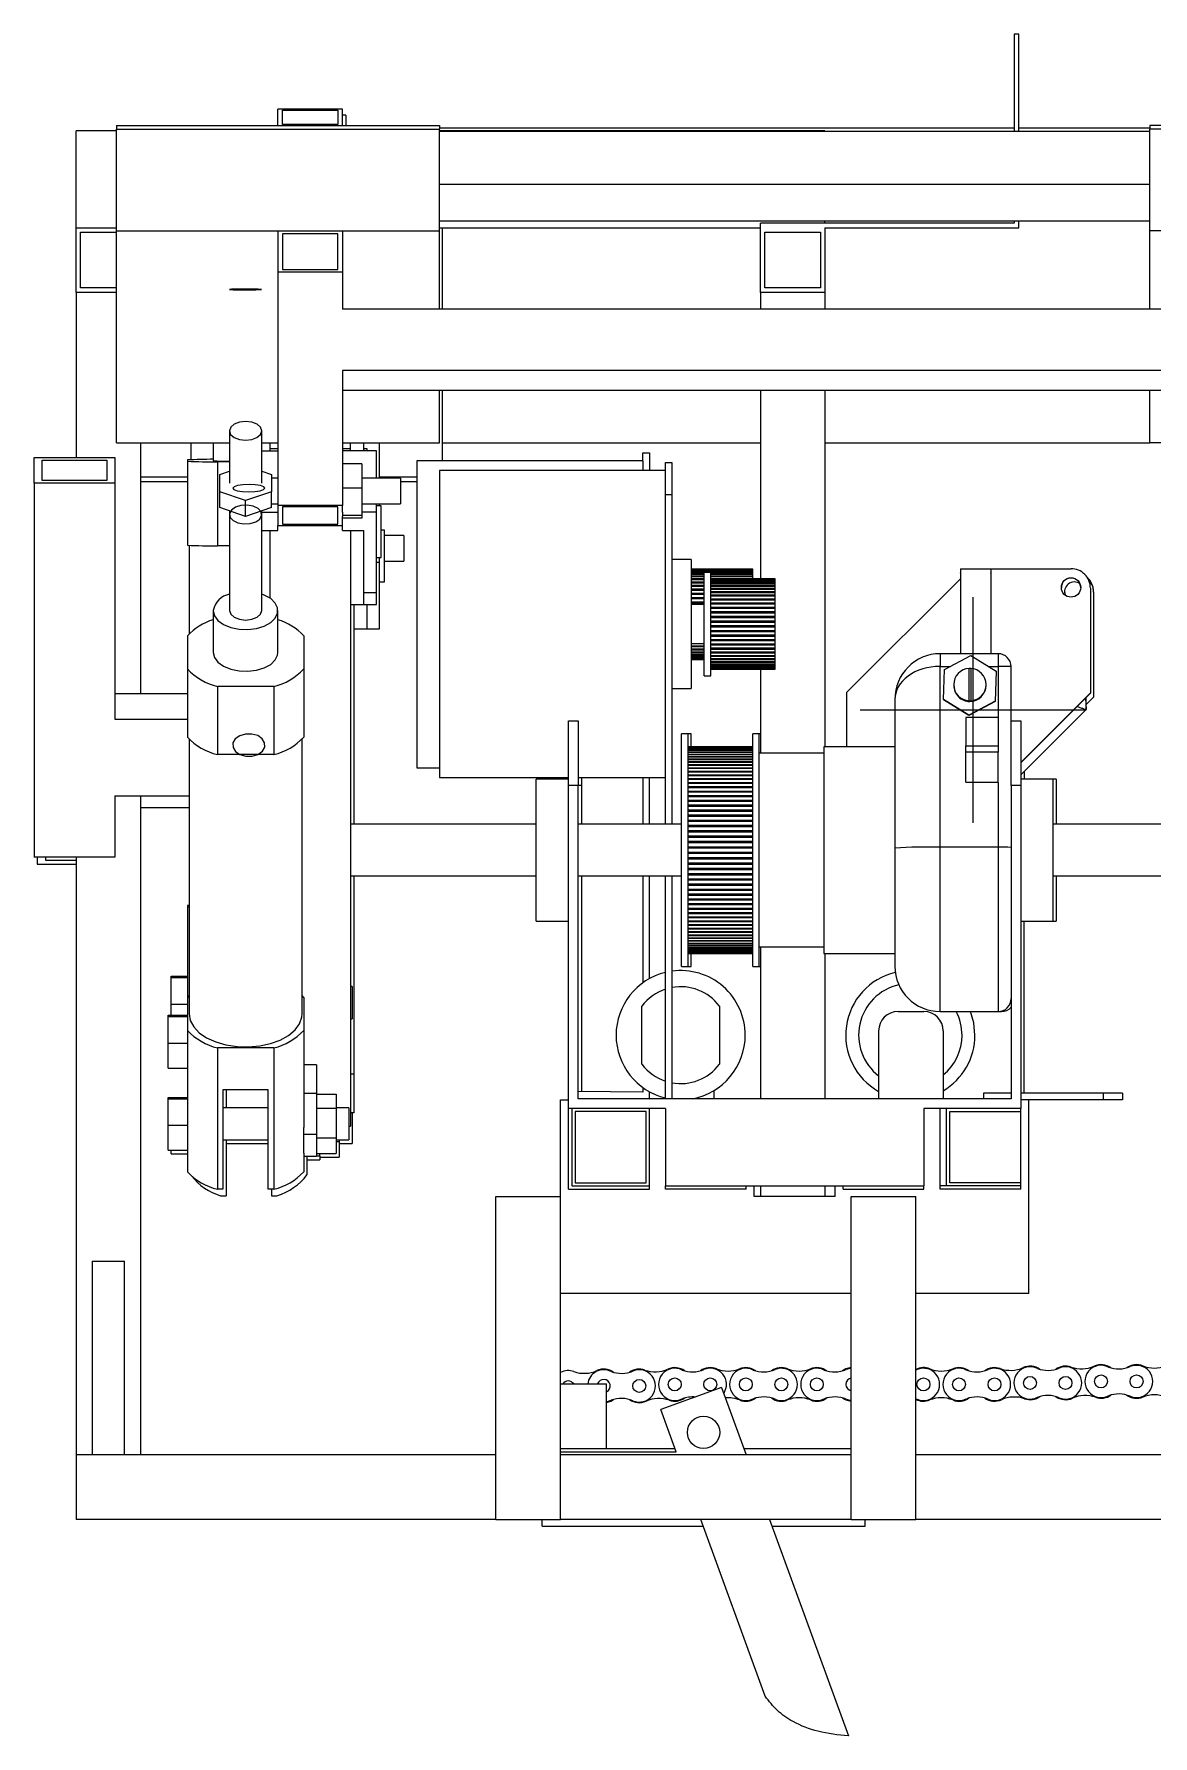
# Model space of a CAD drawing. Header units: millimetres. Extents: x 0 to 1189, y 0 to 841.
# Drawn here: x 123.7 to 158.3, y 421.9 to 474.6 of the extents above; entities that cross this region are included whole.
import ezdxf

# ---------------------------------------------------------------- set-up
doc = ezdxf.new("R2010")
doc.units = ezdxf.units.MM
doc.linetypes.add('CENTERX2', pattern=[20.32, 12.7, -2.54, 2.54, -2.54])

msp = doc.modelspace()

# ---------------------------------------------------------------- linework, layer by layer
at = {"color": 7, "linetype": 'Continuous', "lineweight": 15}
for p, q in [((154.014, 474.588), (154.014, 471.583)), ((154.154, 474.588), (154.014, 474.588)), ((154.154, 471.583), (154.154, 474.588)), ((133.217, 472.265), (131.217, 472.265)), ((131.217, 471.755), (131.217, 472.265)), ((131.357, 472.229), (133.077, 472.229)), ((131.357, 471.79), (131.357, 472.229)), ((133.077, 472.229), (133.077, 471.79)), ((133.217, 471.755), (133.217, 472.265)), ((126.217, 471.755), (136.217, 471.755)), ((126.217, 471.755), (126.217, 471.64)), ((131.217, 471.755), (133.217, 471.755)), ((133.077, 471.79), (131.357, 471.79)), ((133.317, 472.08), (133.217, 472.08)), ((133.317, 472.08), (133.317, 471.755)), ((136.217, 471.755), (136.217, 471.64)), ((154.014, 471.668), (136.217, 471.668)), ((158.217, 471.668), (154.154, 471.668)), ((168.217, 471.755), (158.217, 471.755)), ((158.217, 471.755), (158.217, 471.64)), ((126.217, 471.588), (124.967, 471.588)), ((124.967, 470.088), (124.967, 471.588)), ((126.217, 468.49), (126.217, 471.64)), ((126.217, 471.64), (136.217, 471.64)), ((136.217, 468.49), (136.217, 471.64)), ((148.154, 471.588), (136.217, 471.588)), ((136.217, 471.583), (158.217, 471.583)), ((148.154, 471.583), (148.154, 471.588)), ((168.217, 471.64), (158.217, 471.64)), ((158.217, 468.49), (158.217, 471.64)), ((124.967, 468.588), (124.967, 470.088)), ((136.217, 469.937), (158.217, 469.937)), ((124.967, 466.588), (124.967, 468.588)), ((124.967, 468.588), (126.217, 468.588)), ((136.217, 468.801), (158.217, 468.801)), ((136.217, 468.588), (146.154, 468.588)), ((136.317, 466.07), (136.317, 468.588)), ((146.154, 466.588), (146.154, 468.728)), ((154.014, 468.728), (146.154, 468.728)), ((148.154, 468.728), (148.154, 468.801)), ((148.154, 468.588), (154.154, 468.588)), ((148.154, 468.588), (148.154, 466.588)), ((154.014, 468.801), (154.014, 468.728)), ((154.154, 468.588), (154.154, 468.801)), ((125.107, 466.728), (125.107, 468.448)), ((125.107, 468.448), (126.217, 468.448)), ((126.217, 468.49), (136.217, 468.49)), ((126.217, 461.932), (126.217, 468.49)), ((131.217, 468.49), (133.217, 468.49)), ((131.217, 468.49), (131.217, 467.211)), ((133.077, 468.401), (131.357, 468.401)), ((131.357, 468.401), (131.357, 467.3)), ((133.077, 467.3), (133.077, 468.401)), ((133.217, 468.49), (133.217, 467.211)), ((136.217, 466.07), (136.217, 468.49)), ((146.294, 466.728), (146.294, 468.448)), ((146.294, 468.448), (148.014, 468.448)), ((148.014, 468.448), (148.014, 466.728)), ((168.217, 468.49), (158.217, 468.49)), ((158.217, 466.07), (158.217, 468.49)), ((133.217, 467.211), (131.217, 467.211)), ((131.217, 467.211), (131.217, 459.987)), ((131.357, 467.3), (133.077, 467.3)), ((133.217, 467.211), (133.217, 466.07)), ((126.217, 466.588), (124.967, 466.588)), ((124.967, 466.588), (124.967, 461.473)), ((126.217, 466.728), (125.107, 466.728)), ((148.154, 466.588), (146.154, 466.588)), ((146.154, 466.588), (146.154, 466.07)), ((148.014, 466.728), (146.294, 466.728)), ((148.154, 466.588), (148.154, 466.07)), ((161.217, 466.07), (133.217, 466.07)), ((161.217, 464.169), (133.217, 464.169)), ((133.217, 464.169), (133.217, 459.987)), ((161.217, 463.548), (133.217, 463.548)), ((136.217, 461.932), (136.217, 463.548)), ((136.317, 461.375), (136.317, 463.548)), ((146.154, 463.548), (146.154, 457.718)), ((148.154, 463.548), (148.154, 452.519)), ((158.217, 461.932), (158.217, 463.548)), ((129.717, 462.302), (129.717, 460.68)), ((130.717, 460.68), (130.717, 462.302)), ((126.217, 461.932), (129.717, 461.932)), ((126.967, 461.932), (126.967, 454.163)), ((128.517, 461.932), (128.517, 461.403)), ((129.217, 461.932), (129.217, 461.379)), ((130.717, 461.932), (131.217, 461.932)), ((130.717, 461.684), (131.217, 461.684)), ((130.967, 461.932), (130.967, 461.684)), ((130.967, 461.752), (131.217, 461.752)), ((133.217, 461.932), (136.217, 461.932)), ((133.217, 461.752), (133.467, 461.752)), ((134.267, 461.684), (133.217, 461.684)), ((133.317, 461.75), (133.317, 461.752)), ((133.317, 461.75), (133.467, 461.75)), ((133.467, 461.684), (133.467, 461.932)), ((133.867, 461.932), (133.867, 461.684)), ((133.867, 461.75), (133.967, 461.75)), ((133.967, 461.75), (133.967, 461.684)), ((134.267, 460.837), (134.267, 461.684)), ((134.367, 460.837), (134.367, 461.932)), ((136.317, 461.934), (146.154, 461.934)), ((148.154, 461.934), (158.217, 461.934)), ((161.217, 461.932), (158.217, 461.932)), ((123.667, 460.679), (123.667, 461.473)), ((123.667, 461.473), (126.167, 461.473)), ((123.917, 461.394), (125.917, 461.394)), ((123.917, 460.759), (123.917, 461.394)), ((125.917, 461.394), (125.917, 460.759)), ((126.167, 461.473), (126.167, 460.679)), ((128.417, 461.399), (128.417, 461.359)), ((128.417, 461.359), (128.417, 458.76)), ((129.717, 461.338), (129.345, 461.338)), ((129.345, 461.338), (129.345, 458.738)), ((133.817, 461.275), (133.217, 461.275)), ((133.817, 461.275), (133.817, 460.521)), ((142.517, 461.375), (135.517, 461.375)), ((135.517, 461.375), (135.517, 451.863)), ((142.517, 461.619), (142.717, 461.619)), ((142.517, 461.375), (142.517, 461.619)), ((142.517, 461.375), (142.517, 461.075)), ((142.717, 461.619), (142.717, 461.075)), ((143.217, 461.319), (143.417, 461.319)), ((143.217, 460.319), (143.217, 461.319)), ((143.417, 461.319), (143.417, 460.319)), ((123.667, 460.679), (123.667, 449.102)), ((126.167, 460.679), (123.667, 460.679)), ((125.917, 460.759), (123.917, 460.759)), ((126.167, 460.679), (126.167, 453.369)), ((126.967, 460.873), (128.417, 460.873)), ((126.967, 460.737), (128.417, 460.737)), ((129.417, 460.95), (129.717, 461.051)), ((129.417, 460.41), (129.417, 460.95)), ((130.717, 461.051), (131.017, 460.95)), ((131.017, 460.95), (131.017, 460.837)), ((131.217, 460.837), (131.017, 460.837)), ((131.017, 460.837), (131.017, 460.525)), ((135.017, 460.837), (133.817, 460.837)), ((134.367, 460.873), (135.517, 460.873)), ((135.017, 460.837), (135.017, 460.202)), ((135.017, 460.737), (135.517, 460.737)), ((143.217, 461.075), (136.217, 461.075)), ((136.217, 461.075), (136.217, 451.563)), ((130.217, 460.139), (129.417, 460.41)), ((129.417, 459.923), (129.417, 460.41)), ((131.017, 460.41), (130.217, 460.139)), ((130.217, 459.653), (130.217, 460.139)), ((131.017, 460.525), (131.017, 460.41)), ((131.017, 459.923), (131.017, 460.41)), ((133.817, 460.521), (133.217, 460.521)), ((133.817, 460.521), (133.817, 459.682)), ((135.017, 460.202), (135.017, 460.037)), ((143.417, 460.319), (143.217, 460.319)), ((143.217, 450.119), (143.217, 460.319)), ((143.417, 460.319), (143.417, 450.119)), ((130.217, 459.653), (129.417, 459.923)), ((129.717, 459.822), (129.717, 456.735)), ((131.017, 459.923), (130.217, 459.653)), ((130.717, 456.735), (130.717, 459.822)), ((130.717, 459.783), (131.217, 459.783)), ((131.017, 460.037), (131.217, 460.037)), ((133.217, 459.987), (131.217, 459.987)), ((131.217, 459.987), (131.217, 459.365)), ((133.077, 459.943), (131.357, 459.943)), ((131.357, 459.943), (131.357, 459.409)), ((133.077, 459.409), (133.077, 459.943)), ((133.217, 459.785), (133.217, 459.987)), ((133.217, 459.785), (133.217, 459.682)), ((133.817, 459.682), (133.217, 459.682)), ((133.217, 459.682), (133.217, 459.648)), ((133.217, 459.365), (133.217, 459.648)), ((133.817, 459.598), (133.217, 459.598)), ((133.817, 460.037), (135.017, 460.037)), ((134.267, 459.783), (133.817, 459.783)), ((133.817, 459.682), (133.817, 459.598)), ((134.267, 459.783), (134.267, 460.037)), ((134.417, 459.98), (134.267, 459.98)), ((134.267, 457.288), (134.267, 459.783)), ((134.367, 459.98), (134.367, 460.037)), ((134.417, 458.926), (134.417, 459.98)), ((130.717, 459.218), (131.217, 459.218)), ((130.967, 459.229), (130.967, 457.122)), ((131.217, 459.365), (133.217, 459.365)), ((131.217, 459.218), (131.217, 459.365)), ((131.357, 459.409), (133.077, 459.409)), ((133.217, 459.218), (133.217, 459.365)), ((133.217, 459.218), (133.867, 459.218)), ((133.467, 459.218), (133.467, 440.767)), ((133.867, 459.218), (133.867, 457.288)), ((134.517, 459.229), (134.417, 459.229)), ((134.517, 458.815), (134.517, 459.229)), ((135.117, 459.061), (134.517, 459.061)), ((135.117, 459.061), (135.117, 458.94)), ((128.467, 458.757), (128.467, 456.005)), ((129.717, 458.738), (129.345, 458.738)), ((134.417, 458.38), (134.417, 458.926)), ((134.517, 457.629), (134.517, 458.815)), ((135.117, 458.94), (135.117, 458.261)), ((134.267, 458.38), (134.417, 458.38)), ((134.367, 458.227), (134.367, 458.38)), ((134.367, 456.17), (134.367, 458.227)), ((134.517, 458.261), (135.117, 458.261)), ((144.017, 458.319), (143.417, 458.319)), ((144.017, 458.319), (144.017, 454.319)), ((145.917, 458.018), (144.017, 458.018)), ((144.017, 458.016), (145.917, 458.016)), ((145.917, 458.004), (144.017, 458.004)), ((144.017, 458), (145.917, 458)), ((145.917, 457.975), (144.017, 457.975)), ((144.017, 457.968), (145.917, 457.968)), ((145.917, 458.016), (145.917, 458.018)), ((145.917, 458.004), (145.917, 458.016)), ((145.917, 458), (145.917, 458.004)), ((145.917, 457.975), (145.917, 458)), ((145.917, 457.968), (145.917, 457.975)), ((145.917, 457.931), (145.917, 457.968)), ((152.346, 458.032), (152.654, 458.032)), ((152.654, 458.032), (153.293, 458.032)), ((153.293, 458.032), (155.773, 458.032)), ((134.367, 457.629), (134.517, 457.629)), ((145.917, 457.931), (144.017, 457.931)), ((144.017, 457.921), (145.917, 457.921)), ((144.417, 457.872), (144.017, 457.872)), ((144.017, 457.86), (144.417, 457.86)), ((144.417, 457.8), (144.017, 457.8)), ((144.017, 457.786), (144.417, 457.786)), ((144.417, 457.715), (144.017, 457.715)), ((144.017, 457.698), (144.417, 457.698)), ((144.417, 457.618), (144.017, 457.618)), ((144.017, 457.599), (144.417, 457.599)), ((144.417, 457.51), (144.017, 457.51)), ((144.017, 457.49), (144.417, 457.49)), ((144.617, 457.919), (144.417, 457.919)), ((144.417, 456.319), (144.417, 457.919)), ((144.617, 456.319), (144.617, 457.919)), ((145.917, 457.872), (144.617, 457.872)), ((144.617, 457.86), (145.917, 457.86)), ((145.917, 457.8), (144.617, 457.8)), ((144.617, 457.786), (145.917, 457.786)), ((146.617, 457.718), (144.617, 457.718)), ((144.617, 457.716), (146.617, 457.716)), ((146.617, 457.704), (144.617, 457.704)), ((144.617, 457.7), (146.617, 457.7)), ((146.617, 457.675), (144.617, 457.675)), ((144.617, 457.668), (146.617, 457.668)), ((146.617, 457.631), (144.617, 457.631)), ((144.617, 457.621), (146.617, 457.621)), ((146.617, 457.572), (144.617, 457.572)), ((144.617, 457.56), (146.617, 457.56)), ((146.617, 457.5), (144.617, 457.5)), ((144.617, 457.486), (146.617, 457.486)), ((145.917, 457.921), (145.917, 457.931)), ((145.917, 457.872), (145.917, 457.921)), ((145.917, 457.86), (145.917, 457.872)), ((145.917, 457.8), (145.917, 457.86)), ((145.917, 457.786), (145.917, 457.8)), ((145.917, 457.718), (145.917, 457.786)), ((146.617, 457.716), (146.617, 457.718)), ((146.617, 457.704), (146.617, 457.716)), ((146.617, 457.7), (146.617, 457.704)), ((146.617, 457.675), (146.617, 457.7)), ((146.617, 457.668), (146.617, 457.675)), ((146.617, 457.631), (146.617, 457.668)), ((146.617, 457.621), (146.617, 457.631)), ((146.617, 457.572), (146.617, 457.621)), ((146.617, 457.56), (146.617, 457.572)), ((146.617, 457.5), (146.617, 457.56)), ((146.617, 457.486), (146.617, 457.5)), ((146.617, 457.415), (146.617, 457.486)), ((148.827, 454.204), (152.346, 457.723)), ((133.467, 456.921), (133.867, 456.921)), ((133.567, 456.921), (133.567, 450.119)), ((134.267, 457.288), (133.867, 457.288)), ((133.867, 457.288), (133.867, 456.921)), ((133.867, 456.921), (134.267, 456.921)), ((133.967, 456.921), (133.967, 456.17)), ((134.267, 456.921), (134.267, 457.288)), ((144.417, 457.393), (144.017, 457.393)), ((144.017, 457.37), (144.417, 457.37)), ((144.417, 457.266), (144.017, 457.266)), ((144.017, 457.243), (144.417, 457.243)), ((144.417, 457.133), (144.017, 457.133)), ((144.017, 457.108), (144.417, 457.108)), ((144.417, 456.994), (144.017, 456.994)), ((144.017, 456.968), (144.417, 456.968)), ((144.417, 456.919), (144.017, 456.919)), ((146.617, 457.415), (144.617, 457.415)), ((144.617, 457.398), (146.617, 457.398)), ((146.617, 457.318), (144.617, 457.318)), ((144.617, 457.299), (146.617, 457.299)), ((146.617, 457.21), (144.617, 457.21)), ((144.617, 457.19), (146.617, 457.19)), ((146.617, 457.093), (144.617, 457.093)), ((144.617, 457.07), (146.617, 457.07)), ((146.617, 456.966), (144.617, 456.966)), ((144.617, 456.943), (146.617, 456.943)), ((146.617, 457.398), (146.617, 457.415)), ((146.617, 457.318), (146.617, 457.398)), ((146.617, 457.299), (146.617, 457.318)), ((146.617, 457.21), (146.617, 457.299)), ((146.617, 457.19), (146.617, 457.21)), ((146.617, 457.093), (146.617, 457.19)), ((146.617, 457.07), (146.617, 457.093)), ((146.617, 456.966), (146.617, 457.07)), ((146.617, 456.943), (146.617, 456.966)), ((146.617, 456.833), (146.617, 456.943)), ((156.373, 457.432), (156.373, 454.185)), ((156.473, 457.318), (156.473, 457.302)), ((156.473, 457.302), (156.473, 454.058)), ((129.217, 456.735), (129.217, 455.438)), ((131.217, 455.438), (131.217, 456.735)), ((146.617, 456.833), (144.617, 456.833)), ((144.617, 456.808), (146.617, 456.808)), ((146.617, 456.694), (144.617, 456.694)), ((144.617, 456.668), (146.617, 456.668)), ((146.617, 456.551), (144.617, 456.551)), ((144.617, 456.525), (146.617, 456.525)), ((146.617, 456.405), (144.617, 456.405)), ((146.617, 456.808), (146.617, 456.833)), ((146.617, 456.694), (146.617, 456.808)), ((146.617, 456.668), (146.617, 456.694)), ((146.617, 456.551), (146.617, 456.668)), ((146.617, 456.525), (146.617, 456.551)), ((146.617, 456.405), (146.617, 456.525)), ((146.617, 456.379), (146.617, 456.405)), ((128.417, 455.948), (128.417, 454.928)), ((132.017, 455.948), (132.017, 454.928)), ((133.567, 456.17), (133.967, 456.17)), ((133.967, 456.17), (134.367, 456.17)), ((144.417, 454.719), (144.417, 456.319)), ((144.617, 456.379), (146.617, 456.379)), ((144.617, 454.719), (144.617, 456.319)), ((146.617, 456.259), (144.617, 456.259)), ((144.617, 456.232), (146.617, 456.232)), ((146.617, 456.113), (144.617, 456.113)), ((144.617, 456.087), (146.617, 456.087)), ((146.617, 455.969), (144.617, 455.969)), ((144.617, 455.944), (146.617, 455.944)), ((146.617, 456.259), (146.617, 456.379)), ((146.617, 456.232), (146.617, 456.259)), ((146.617, 456.113), (146.617, 456.232)), ((146.617, 456.087), (146.617, 456.113)), ((146.617, 455.969), (146.617, 456.087)), ((146.617, 455.944), (146.617, 455.969)), ((146.617, 455.83), (146.617, 455.944)), ((144.017, 455.719), (144.417, 455.719)), ((144.417, 455.638), (144.017, 455.638)), ((144.017, 455.62), (144.417, 455.62)), ((144.417, 455.539), (144.017, 455.539)), ((144.017, 455.523), (144.417, 455.523)), ((144.417, 455.452), (144.017, 455.452)), ((144.017, 455.438), (144.417, 455.438)), ((144.417, 455.378), (144.017, 455.378)), ((144.017, 455.366), (144.417, 455.366)), ((146.617, 455.83), (144.617, 455.83)), ((144.617, 455.805), (146.617, 455.805)), ((146.617, 455.695), (144.617, 455.695)), ((144.617, 455.672), (146.617, 455.672)), ((146.617, 455.568), (144.617, 455.568)), ((144.617, 455.545), (146.617, 455.545)), ((146.617, 455.448), (144.617, 455.448)), ((144.617, 455.428), (146.617, 455.428)), ((146.617, 455.338), (144.617, 455.338)), ((146.617, 455.805), (146.617, 455.83)), ((146.617, 455.695), (146.617, 455.805)), ((146.617, 455.672), (146.617, 455.695)), ((146.617, 455.568), (146.617, 455.672)), ((146.617, 455.545), (146.617, 455.568)), ((146.617, 455.448), (146.617, 455.545)), ((146.617, 455.428), (146.617, 455.448)), ((146.617, 455.338), (146.617, 455.428)), ((146.617, 455.32), (146.617, 455.338)), ((151.717, 455.4), (151.717, 455.007)), ((153.517, 455.4), (151.717, 455.4)), ((151.856, 454.908), (152.67, 455.345)), ((152.67, 455.345), (153.455, 454.858)), ((153.517, 455.4), (153.517, 455.007)), ((128.417, 454.928), (128.417, 452.819)), ((132.017, 454.928), (132.017, 452.819)), ((144.417, 455.317), (144.017, 455.317)), ((144.017, 455.307), (144.417, 455.307)), ((144.417, 455.27), (144.017, 455.27)), ((144.017, 455.263), (144.417, 455.263)), ((144.417, 455.238), (144.017, 455.238)), ((144.017, 455.234), (144.417, 455.234)), ((144.417, 455.222), (144.017, 455.222)), ((144.017, 455.22), (144.417, 455.22)), ((144.617, 455.32), (146.617, 455.32)), ((146.617, 455.239), (144.617, 455.239)), ((144.617, 455.223), (146.617, 455.223)), ((146.617, 455.152), (144.617, 455.152)), ((144.617, 455.138), (146.617, 455.138)), ((146.617, 455.078), (144.617, 455.078)), ((144.617, 455.066), (146.617, 455.066)), ((146.617, 455.017), (144.617, 455.017)), ((144.617, 455.007), (146.617, 455.007)), ((146.617, 454.97), (144.617, 454.97)), ((144.617, 454.963), (146.617, 454.963)), ((146.617, 454.938), (144.617, 454.938)), ((144.617, 454.934), (146.617, 454.934)), ((146.617, 454.922), (144.617, 454.922)), ((144.617, 454.92), (146.617, 454.92)), ((146.154, 454.92), (146.154, 452.319)), ((146.617, 455.239), (146.617, 455.32)), ((146.617, 455.223), (146.617, 455.239)), ((146.617, 455.152), (146.617, 455.223)), ((146.617, 455.138), (146.617, 455.152)), ((146.617, 455.078), (146.617, 455.138)), ((146.617, 455.066), (146.617, 455.078)), ((146.617, 455.017), (146.617, 455.066)), ((146.617, 455.007), (146.617, 455.017)), ((146.617, 454.97), (146.617, 455.007)), ((146.617, 454.963), (146.617, 454.97)), ((146.617, 454.938), (146.617, 454.963)), ((146.617, 454.934), (146.617, 454.938)), ((146.617, 454.922), (146.617, 454.934)), ((146.617, 454.92), (146.617, 454.922)), ((151.717, 449.408), (151.717, 455.007)), ((151.827, 453.985), (151.856, 454.908)), ((152.615, 453.944), (152.615, 454.942)), ((152.668, 454.942), (152.668, 453.944)), ((153.455, 454.858), (153.426, 453.935)), ((153.455, 454.844), (153.426, 453.92)), ((153.455, 454.858), (153.455, 454.844)), ((153.517, 455.007), (153.517, 453.407)), ((153.917, 451.762), (153.917, 455)), ((131.089, 454.385), (129.345, 454.385)), ((129.345, 454.385), (129.345, 452.276)), ((131.089, 454.385), (131.089, 452.276)), ((143.417, 454.319), (144.017, 454.319)), ((144.417, 454.719), (144.617, 454.719)), ((152.141, 454.443), (152.141, 454.422)), ((153.141, 454.422), (153.141, 454.443)), ((126.167, 454.163), (128.417, 454.163)), ((148.827, 452.519), (148.827, 454.204)), ((150.317, 453.982), (150.317, 449.383)), ((151.827, 453.985), (151.827, 453.971)), ((152.612, 453.498), (151.827, 453.985)), ((152.612, 453.484), (151.827, 453.971)), ((153.426, 453.935), (152.612, 453.498)), ((153.426, 453.92), (152.612, 453.484)), ((152.615, 453.944), (152.615, 453.942)), ((152.668, 453.942), (152.668, 453.944)), ((153.426, 453.935), (153.426, 453.92)), ((156.373, 454.185), (154.217, 452.029)), ((156.373, 454.178), (154.217, 452.022)), ((156.223, 454.028), (156.241, 453.672)), ((156.473, 454.058), (156.241, 453.826)), ((156.241, 453.672), (156.241, 454.046)), ((156.373, 454.185), (156.373, 454.178)), ((126.167, 453.369), (128.417, 453.369)), ((140.217, 451.319), (140.217, 453.319)), ((140.217, 453.319), (140.517, 453.319)), ((140.517, 453.319), (140.517, 451.319)), ((153.517, 453.423), (152.517, 453.423)), ((152.612, 453.498), (152.612, 453.484)), ((153.917, 453.319), (154.217, 453.319)), ((154.217, 451.649), (156.241, 453.671)), ((154.217, 453.319), (154.217, 451.319)), ((128.467, 452.763), (128.467, 444.248)), ((131.967, 444.248), (131.967, 452.763)), ((143.917, 452.919), (143.717, 452.919)), ((143.717, 445.719), (143.717, 452.919)), ((144.017, 452.919), (143.917, 452.919)), ((143.917, 445.719), (143.917, 452.919)), ((144.017, 452.519), (144.017, 452.919)), ((146.117, 452.919), (145.917, 452.919)), ((145.917, 445.719), (145.917, 452.919)), ((146.154, 452.919), (146.117, 452.919)), ((146.117, 445.719), (146.117, 452.919)), ((131.089, 452.276), (129.345, 452.276)), ((143.917, 452.518), (145.917, 452.518)), ((145.917, 452.518), (143.917, 452.518)), ((145.917, 452.517), (143.917, 452.517)), ((143.917, 452.511), (145.917, 452.511)), ((145.917, 452.507), (143.917, 452.507)), ((143.917, 452.494), (145.917, 452.494)), ((145.917, 452.488), (143.917, 452.488)), ((143.917, 452.469), (145.917, 452.469)), ((145.917, 452.46), (143.917, 452.46)), ((143.917, 452.435), (145.917, 452.435)), ((145.917, 452.424), (143.917, 452.424)), ((143.917, 452.393), (145.917, 452.393)), ((145.917, 452.379), (143.917, 452.379)), ((143.917, 452.342), (145.917, 452.342)), ((145.917, 452.326), (143.917, 452.326)), ((143.917, 452.283), (145.917, 452.283)), ((145.917, 452.265), (143.917, 452.265)), ((143.917, 452.216), (145.917, 452.216)), ((145.917, 452.195), (143.917, 452.195)), ((145.917, 452.519), (144.017, 452.519)), ((148.117, 452.319), (146.117, 452.319)), ((150.317, 452.519), (148.117, 452.519)), ((148.117, 452.519), (148.117, 446.119)), ((152.517, 452.548), (153.517, 452.548)), ((152.517, 452.353), (152.517, 452.548)), ((153.517, 452.353), (152.517, 452.353)), ((153.517, 452.548), (153.517, 452.353)), ((135.517, 451.863), (136.217, 451.863)), ((143.917, 452.141), (145.917, 452.141)), ((145.917, 452.118), (143.917, 452.118)), ((143.917, 452.058), (145.917, 452.058)), ((145.917, 452.033), (143.917, 452.033)), ((143.917, 451.968), (145.917, 451.968)), ((145.917, 451.941), (143.917, 451.941)), ((143.917, 451.87), (145.917, 451.87)), ((145.917, 451.841), (143.917, 451.841)), ((143.917, 451.765), (145.917, 451.765)), ((145.917, 451.734), (143.917, 451.734)), ((143.917, 451.654), (145.917, 451.654)), ((153.917, 451.319), (153.917, 451.762)), ((154.317, 451.749), (154.317, 451.519)), ((136.217, 451.563), (140.217, 451.563)), ((140.217, 451.519), (139.217, 451.519)), ((139.217, 449.319), (139.217, 451.519)), ((140.217, 441.319), (140.217, 451.319)), ((140.517, 451.319), (140.217, 451.319)), ((140.517, 451.563), (143.217, 451.563)), ((140.517, 441.619), (140.517, 451.319)), ((140.617, 451.319), (140.517, 451.319)), ((140.617, 451.563), (140.617, 451.319)), ((140.617, 451.319), (140.617, 450.119)), ((142.517, 451.563), (142.517, 450.119)), ((142.717, 450.119), (142.717, 451.563)), ((145.917, 451.621), (143.917, 451.621)), ((143.917, 451.536), (145.917, 451.536)), ((145.917, 451.502), (143.917, 451.502)), ((143.917, 451.413), (145.917, 451.413)), ((145.917, 451.376), (143.917, 451.376)), ((143.917, 451.283), (145.917, 451.283)), ((145.917, 451.245), (143.917, 451.245)), ((143.917, 451.148), (145.917, 451.148)), ((152.517, 451.423), (153.517, 451.423)), ((153.517, 451.408), (152.517, 451.408)), ((153.517, 451.408), (153.517, 449.408)), ((153.917, 451.319), (153.917, 441.619)), ((154.217, 451.319), (153.917, 451.319)), ((155.217, 451.519), (154.217, 451.519)), ((154.217, 451.319), (154.217, 441.319)), ((155.317, 451.519), (155.217, 451.519)), ((155.217, 449.319), (155.217, 451.519)), ((155.317, 451.519), (155.317, 450.119)), ((126.167, 450.998), (128.467, 450.998)), ((126.167, 450.998), (126.167, 449.102)), ((126.967, 450.998), (126.967, 430.588)), ((126.967, 450.634), (128.467, 450.634)), ((145.917, 451.109), (143.917, 451.109)), ((143.917, 451.008), (145.917, 451.008)), ((145.917, 450.968), (143.917, 450.968)), ((143.917, 450.864), (145.917, 450.864)), ((145.917, 450.822), (143.917, 450.822)), ((143.917, 450.715), (145.917, 450.715)), ((145.917, 450.672), (143.917, 450.672)), ((139.217, 450.119), (133.467, 450.119)), ((143.717, 450.119), (140.517, 450.119)), ((143.917, 450.562), (145.917, 450.562)), ((145.917, 450.518), (143.917, 450.518)), ((143.917, 450.406), (145.917, 450.406)), ((145.917, 450.361), (143.917, 450.361)), ((143.917, 450.247), (145.917, 450.247)), ((145.917, 450.202), (143.917, 450.202)), ((143.917, 450.086), (145.917, 450.086)), ((160.967, 450.119), (155.217, 450.119)), ((145.917, 450.039), (143.917, 450.039)), ((143.917, 449.922), (145.917, 449.922)), ((145.917, 449.875), (143.917, 449.875)), ((143.917, 449.757), (145.917, 449.757)), ((145.917, 449.71), (143.917, 449.71)), ((143.917, 449.59), (145.917, 449.59)), ((145.917, 449.543), (143.917, 449.543)), ((126.167, 449.102), (123.667, 449.102)), ((123.767, 449.102), (123.767, 448.882)), ((124.017, 449.102), (124.017, 449.003)), ((124.967, 449.102), (124.967, 430.588)), ((139.217, 447.119), (139.217, 449.319)), ((143.917, 449.423), (145.917, 449.423)), ((145.917, 449.376), (143.917, 449.376)), ((143.917, 449.256), (145.917, 449.256)), ((145.917, 449.208), (143.917, 449.208)), ((143.917, 449.088), (145.917, 449.088)), ((145.917, 449.041), (143.917, 449.041)), ((150.317, 449.383), (150.317, 445.719)), ((153.517, 449.408), (151.717, 449.408)), ((155.217, 447.119), (155.217, 449.319)), ((123.767, 448.882), (124.967, 448.882)), ((124.017, 449.003), (124.967, 449.003)), ((133.467, 448.519), (139.217, 448.519)), ((133.567, 448.519), (133.567, 442.389)), ((140.517, 448.519), (143.717, 448.519)), ((140.617, 448.519), (140.617, 441.838)), ((142.517, 448.519), (142.517, 445.209)), ((142.717, 445.336), (142.717, 448.519)), ((143.217, 441.619), (143.217, 448.519)), ((143.417, 448.519), (143.417, 441.619)), ((143.917, 448.921), (145.917, 448.921)), ((145.917, 448.874), (143.917, 448.874)), ((143.917, 448.756), (145.917, 448.756)), ((145.917, 448.709), (143.917, 448.709)), ((143.917, 448.592), (145.917, 448.592)), ((145.917, 448.545), (143.917, 448.545)), ((155.217, 448.519), (160.967, 448.519)), ((155.317, 448.519), (155.317, 447.119)), ((143.917, 448.43), (145.917, 448.43)), ((145.917, 448.384), (143.917, 448.384)), ((143.917, 448.27), (145.917, 448.27)), ((145.917, 448.225), (143.917, 448.225)), ((143.917, 448.113), (145.917, 448.113)), ((145.917, 448.069), (143.917, 448.069)), ((143.917, 447.96), (145.917, 447.96)), ((128.467, 447.605), (128.417, 447.603)), ((128.417, 447.603), (128.417, 447.563)), ((128.417, 447.563), (128.417, 444.758)), ((128.417, 447.563), (128.467, 447.56)), ((145.917, 447.917), (143.917, 447.917)), ((143.917, 447.81), (145.917, 447.81)), ((145.917, 447.768), (143.917, 447.768)), ((143.917, 447.664), (145.917, 447.664)), ((145.917, 447.624), (143.917, 447.624)), ((143.917, 447.523), (145.917, 447.523)), ((145.917, 447.484), (143.917, 447.484)), ((139.217, 447.119), (140.217, 447.119)), ((143.917, 447.387), (145.917, 447.387)), ((145.917, 447.349), (143.917, 447.349)), ((143.917, 447.256), (145.917, 447.256)), ((145.917, 447.22), (143.917, 447.22)), ((143.917, 447.131), (145.917, 447.131)), ((145.917, 447.097), (143.917, 447.097)), ((143.917, 447.012), (145.917, 447.012)), ((145.917, 446.979), (143.917, 446.979)), ((143.917, 446.899), (145.917, 446.899)), ((154.217, 447.119), (155.217, 447.119)), ((154.317, 441.788), (154.317, 447.119)), ((155.217, 447.119), (155.317, 447.119)), ((145.917, 446.868), (143.917, 446.868)), ((143.917, 446.793), (145.917, 446.793)), ((145.917, 446.764), (143.917, 446.764)), ((143.917, 446.693), (145.917, 446.693)), ((145.917, 446.666), (143.917, 446.666)), ((143.917, 446.601), (145.917, 446.601)), ((145.917, 446.576), (143.917, 446.576)), ((143.917, 446.516), (145.917, 446.516)), ((145.917, 446.494), (143.917, 446.494)), ((143.917, 446.439), (145.917, 446.439)), ((145.917, 446.419), (143.917, 446.419)), ((143.917, 446.37), (145.917, 446.37)), ((145.917, 446.352), (143.917, 446.352)), ((143.917, 446.309), (145.917, 446.309)), ((145.917, 446.293), (143.917, 446.293)), ((143.917, 446.257), (145.917, 446.257)), ((145.917, 446.243), (143.917, 446.243)), ((143.917, 446.212), (145.917, 446.212)), ((145.917, 446.201), (143.917, 446.201)), ((143.917, 446.176), (145.917, 446.176)), ((145.917, 446.168), (143.917, 446.168)), ((143.917, 446.149), (145.917, 446.149)), ((145.917, 446.143), (143.917, 446.143)), ((143.917, 446.13), (145.917, 446.13)), ((145.917, 446.127), (143.917, 446.127)), ((143.917, 446.121), (145.917, 446.121)), ((145.917, 446.119), (143.917, 446.119)), ((144.017, 445.719), (144.017, 446.129)), ((145.917, 446.119), (144.017, 446.119)), ((146.117, 446.319), (148.117, 446.319)), ((146.154, 446.319), (146.154, 441.619)), ((148.117, 446.119), (150.317, 446.119)), ((148.154, 446.119), (148.154, 441.619)), ((127.917, 445.412), (128.417, 445.412)), ((127.917, 445.37), (127.917, 445.412)), ((127.917, 444.549), (127.917, 445.37)), ((127.917, 445.37), (128.417, 445.37)), ((143.717, 445.719), (143.917, 445.719)), ((143.917, 445.719), (144.017, 445.719)), ((145.917, 445.719), (146.117, 445.719)), ((146.117, 445.719), (146.154, 445.719)), ((128.467, 444.814), (128.417, 444.758)), ((132.017, 444.758), (131.967, 444.814)), ((133.517, 445.092), (133.467, 445.092)), ((133.517, 445.092), (133.517, 444.092)), ((127.917, 444.549), (128.417, 444.549)), ((127.917, 444.204), (127.917, 444.549)), ((128.417, 444.758), (128.417, 443.737)), ((132.017, 444.758), (132.017, 443.737)), ((142.487, 442.688), (142.487, 444.488)), ((144.887, 444.488), (144.887, 442.688)), ((150.417, 444.319), (151.217, 444.319)), ((151.717, 444.319), (153.517, 444.319)), ((153.517, 444.319), (153.617, 444.319)), ((127.817, 444.204), (128.417, 444.204)), ((127.817, 444.162), (127.817, 444.204)), ((127.817, 444.162), (128.417, 444.162)), ((127.817, 443.342), (127.817, 444.162)), ((128.417, 443.737), (128.417, 439.359)), ((132.017, 443.737), (132.017, 440.729)), ((133.467, 444.092), (133.517, 444.092)), ((127.817, 443.342), (128.417, 443.342)), ((127.817, 442.564), (127.817, 443.342)), ((149.817, 443.719), (149.817, 441.619)), ((151.817, 443.719), (151.817, 441.619)), ((129.345, 443.194), (129.345, 438.815)), ((131.089, 443.194), (129.345, 443.194)), ((131.089, 443.194), (131.089, 438.815)), ((127.817, 442.564), (128.417, 442.564)), ((132.417, 442.664), (132.017, 442.664)), ((132.417, 442.664), (132.417, 441.79)), ((133.467, 442.389), (133.567, 442.389)), ((133.567, 442.389), (133.567, 441.183)), ((127.817, 441.662), (128.417, 441.662)), ((127.817, 441.62), (127.817, 441.662)), ((130.917, 441.897), (129.517, 441.897)), ((129.517, 441.897), (129.517, 438.815)), ((129.617, 441.897), (129.617, 441.342)), ((130.917, 438.815), (130.917, 441.897)), ((132.017, 441.79), (132.417, 441.79)), ((132.417, 441.79), (132.417, 440.524)), ((132.417, 441.765), (133.017, 441.765)), ((133.017, 441.765), (133.017, 441.331)), ((142.517, 441.821), (140.517, 441.839)), ((140.517, 441.639), (142.717, 441.619)), ((140.617, 441.638), (140.617, 441.619)), ((142.517, 441.966), (142.517, 441.821)), ((142.717, 441.619), (142.717, 441.839)), ((144.717, 441.873), (144.717, 441.619)), ((153.061, 441.788), (153.061, 441.619)), ((153.917, 441.788), (153.061, 441.788)), ((156.767, 441.788), (154.217, 441.788)), ((156.767, 441.788), (156.767, 441.588)), ((157.367, 441.788), (156.767, 441.788)), ((157.367, 441.788), (157.367, 441.588)), ((127.817, 441.62), (128.417, 441.62)), ((127.817, 440.8), (127.817, 441.62)), ((130.917, 441.342), (129.517, 441.342)), ((132.417, 441.331), (133.017, 441.331)), ((133.417, 441.342), (133.017, 441.342)), ((133.017, 441.331), (133.017, 440.408)), ((133.417, 441.342), (133.417, 440.342)), ((133.567, 441.183), (133.467, 441.183)), ((133.517, 441.183), (133.517, 440.232)), ((139.967, 441.588), (140.217, 441.588)), ((139.967, 438.588), (139.967, 441.588)), ((143.217, 441.319), (140.217, 441.319)), ((140.217, 438.819), (140.217, 441.319)), ((140.317, 441.319), (140.317, 438.919)), ((142.617, 441.219), (140.417, 441.219)), ((140.417, 441.219), (140.417, 439.019)), ((153.917, 441.619), (140.517, 441.619)), ((142.617, 439.019), (142.617, 441.219)), ((142.717, 438.819), (142.717, 441.319)), ((143.217, 441.319), (143.217, 438.919)), ((154.217, 441.319), (151.217, 441.319)), ((151.217, 441.319), (151.217, 438.919)), ((151.717, 438.819), (151.717, 441.319)), ((151.917, 438.919), (151.917, 441.319)), ((152.017, 439.019), (152.017, 441.219)), ((152.017, 441.219), (154.217, 441.219)), ((154.467, 441.588), (154.217, 441.588)), ((154.217, 438.819), (154.217, 441.319)), ((154.467, 435.588), (154.467, 441.588)), ((156.767, 441.588), (154.467, 441.588)), ((157.367, 441.588), (156.767, 441.588)), ((127.817, 440.022), (127.817, 440.8)), ((127.817, 440.8), (128.417, 440.8)), ((132.017, 440.524), (132.017, 440.729)), ((133.417, 440.767), (133.467, 440.767)), ((129.517, 440.342), (130.917, 440.342)), ((129.617, 440.342), (129.617, 438.617)), ((129.617, 440.232), (130.917, 440.232)), ((132.017, 440.524), (132.417, 440.524)), ((132.017, 439.934), (132.017, 440.524)), ((132.417, 440.524), (132.417, 439.842)), ((132.417, 440.408), (133.017, 440.408)), ((133.017, 440.408), (133.017, 439.919)), ((133.017, 440.342), (133.417, 440.342)), ((133.017, 440.298), (133.117, 440.298)), ((133.117, 440.342), (133.117, 440.298)), ((133.117, 440.298), (133.117, 439.809)), ((133.117, 440.232), (133.517, 440.232)), ((127.817, 440.022), (128.417, 440.022)), ((127.917, 439.912), (127.917, 440.022)), ((127.917, 439.912), (128.417, 439.912)), ((132.017, 439.934), (132.017, 439.359)), ((132.017, 439.842), (132.417, 439.842)), ((132.117, 439.842), (132.117, 439.264)), ((132.117, 439.732), (132.517, 439.732)), ((132.417, 439.919), (133.017, 439.919)), ((132.517, 439.856), (132.517, 439.919)), ((132.517, 439.856), (132.517, 439.732)), ((132.517, 439.809), (133.117, 439.809)), ((140.417, 439.019), (142.617, 439.019)), ((154.217, 439.019), (152.017, 439.019)), ((129.517, 438.815), (129.345, 438.815)), ((129.445, 438.617), (129.617, 438.617)), ((131.089, 438.815), (130.917, 438.815)), ((131.017, 438.815), (131.017, 438.617)), ((131.017, 438.617), (131.189, 438.617)), ((137.967, 428.588), (137.967, 438.588)), ((137.967, 438.588), (139.967, 438.588)), ((139.967, 428.588), (139.967, 438.588)), ((140.217, 438.819), (142.717, 438.819)), ((140.317, 438.919), (142.717, 438.919)), ((143.217, 438.919), (151.217, 438.919)), ((143.217, 438.819), (143.217, 438.919)), ((145.717, 438.819), (143.217, 438.819)), ((145.717, 438.819), (145.717, 438.919)), ((145.967, 438.588), (145.967, 438.919)), ((148.467, 438.588), (145.967, 438.588)), ((146.154, 438.919), (146.154, 438.588)), ((148.154, 438.919), (148.154, 438.588)), ((148.467, 438.588), (148.467, 438.919)), ((148.717, 438.819), (148.717, 438.919)), ((148.717, 438.819), (151.217, 438.819)), ((148.967, 438.588), (150.967, 438.588)), ((148.967, 428.588), (148.967, 438.588)), ((150.967, 428.588), (150.967, 438.588)), ((151.217, 438.819), (151.217, 438.919)), ((151.917, 438.919), (151.717, 438.919)), ((154.217, 438.819), (151.717, 438.819)), ((154.217, 438.919), (151.917, 438.919)), ((125.467, 436.588), (125.467, 430.588)), ((125.467, 436.588), (126.467, 436.588)), ((126.467, 430.588), (126.467, 436.588)), ((148.967, 435.588), (139.967, 435.588)), ((154.467, 435.588), (150.967, 435.588)), ((148.967, 433.272), (148.809, 433.233)), ((151.009, 433.233), (150.967, 433.217)), ((139.967, 432.788), (141.395, 432.788)), ((141.395, 430.788), (141.395, 432.788)), ((144.954, 432.676), (143.074, 431.992)), ((144.954, 432.676), (145.714, 430.588)), ((141.395, 432.235), (141.532, 432.281)), ((148.809, 432.313), (148.967, 432.274)), ((150.967, 432.329), (151.009, 432.313)), ((143.549, 430.688), (143.074, 431.992)), ((137.967, 430.588), (124.967, 430.588)), ((124.967, 430.588), (124.967, 428.588)), ((139.967, 430.788), (141.395, 430.788)), ((139.967, 430.688), (143.549, 430.688)), ((148.967, 430.588), (139.967, 430.588)), ((141.395, 430.788), (143.513, 430.788)), ((145.641, 430.788), (148.967, 430.788)), ((174.527, 430.588), (150.967, 430.588)), ((137.967, 428.588), (124.967, 428.588)), ((137.967, 428.588), (139.967, 428.588)), ((139.395, 428.388), (139.395, 428.588)), ((148.967, 428.588), (139.967, 428.588)), ((146.304, 423.12), (144.314, 428.588)), ((146.442, 428.588), (148.881, 421.888)), ((148.967, 428.588), (150.967, 428.588)), ((149.395, 428.388), (149.395, 428.588)), ((174.527, 428.588), (150.967, 428.588)), ((139.395, 428.388), (144.386, 428.388)), ((146.515, 428.388), (149.395, 428.388))]:
    msp.add_line(p, q, dxfattribs=at)
at = {"color": 8, "linetype": 'Continuous', "lineweight": 15}
for p, q in [((134.367, 458.227), (134.267, 458.227)), ((151.717, 455.007), (152.041, 455.007)), ((153.215, 455.007), (153.517, 455.007)), ((151.717, 444.319), (151.717, 449.408)), ((153.517, 449.408), (153.517, 444.319)), ((153.617, 444.319), (153.617, 444.332)), ((132.417, 439.856), (132.517, 439.856))]:
    msp.add_line(p, q, dxfattribs=at)
at = {"color": 7, "linetype": 'CENTERX2'}
for p, q in [((152.741, 450.158), (152.741, 457.152)), ((156.241, 453.655), (149.241, 453.655))]:
    msp.add_line(p, q, dxfattribs=at)
at = {"color": 7, "linetype": 'Continuous', "flags": 128}
for points in [[(129.719, 466.68), (129.738, 466.676), (129.83, 466.672), (129.981, 466.669), (130.167, 466.667), (130.362, 466.668), (130.534, 466.67), (130.658, 466.673), (130.714, 466.678), (130.695, 466.682), (130.604, 466.686), (130.453, 466.689), (130.266, 466.69), (130.072, 466.69), (129.9, 466.688), (129.776, 466.684), (129.719, 466.68)], [(130.309, 460.412), (130.501, 460.42), (130.665, 460.444), (130.776, 460.48), (130.817, 460.523), (130.782, 460.567), (130.676, 460.604), (130.515, 460.629), (130.325, 460.638), (130.133, 460.63), (129.969, 460.606), (129.858, 460.57), (129.817, 460.527), (129.852, 460.483), (129.958, 460.446), (130.118, 460.421), (130.309, 460.412)], [(129.719, 459.736), (129.738, 459.622), (129.83, 459.521), (129.981, 459.449), (130.167, 459.416), (130.362, 459.427), (130.534, 459.48), (130.658, 459.569), (130.714, 459.678), (130.695, 459.791), (130.604, 459.892), (130.453, 459.965), (130.266, 459.998), (130.072, 459.987), (129.9, 459.933), (129.776, 459.845), (129.719, 459.736)], [(130.591, 452.862), (130.41, 452.913), (130.215, 452.912), (130.035, 452.859), (129.898, 452.762), (129.826, 452.635), (129.827, 452.499), (129.904, 452.374), (130.043, 452.279), (130.224, 452.228), (130.419, 452.229), (130.599, 452.282), (130.735, 452.38), (130.808, 452.506), (130.806, 452.642), (130.73, 452.767), (130.591, 452.862)]]:
    msp.add_lwpolyline(points, dxfattribs=at)
at = {"color": 7, "linetype": 'Continuous', "lineweight": 15, "flags": 128}
for points in [[(129.755, 462.414), (129.717, 462.302), (129.754, 462.19), (129.862, 462.095), (130.024, 462.032), (130.215, 462.009), (130.407, 462.031), (130.569, 462.094), (130.678, 462.189), (130.717, 462.301), (130.679, 462.413), (130.571, 462.508), (130.41, 462.572), (130.218, 462.594), (130.027, 462.572), (129.864, 462.509), (129.755, 462.414)], [(129.217, 456.735), (129.254, 456.577), (129.362, 456.431), (129.534, 456.308), (129.757, 456.216), (130.013, 456.162), (130.285, 456.152), (130.552, 456.184), (130.794, 456.257), (130.993, 456.366), (131.134, 456.502), (131.208, 456.656), (131.208, 456.815), (131.134, 456.969), (130.993, 457.105), (130.794, 457.213), (130.717, 457.242)], [(155.573, 457.329), (155.596, 457.222), (155.605, 457.201)], [(129.717, 456.735), (129.755, 456.623), (129.863, 456.528), (130.026, 456.465), (130.217, 456.443), (130.408, 456.465), (130.57, 456.528), (130.679, 456.623), (130.717, 456.735)], [(129.217, 455.438), (129.254, 455.28), (129.362, 455.134), (129.534, 455.01), (129.757, 454.918), (130.013, 454.865), (130.285, 454.854), (130.552, 454.887), (130.794, 454.96), (130.993, 455.069), (131.134, 455.205), (131.208, 455.358), (131.217, 455.438)], [(152.798, 443.588), (152.762, 443.966), (152.66, 444.319)], [(128.467, 444.248), (128.503, 444.041), (128.609, 443.844), (128.781, 443.663), (129.011, 443.505), (129.291, 443.378), (129.609, 443.287), (129.952, 443.235), (130.305, 443.225), (130.655, 443.256), (130.988, 443.328), (131.288, 443.438), (131.545, 443.58), (131.747, 443.751), (131.887, 443.941), (131.958, 444.144), (131.967, 444.248)], [(148.967, 433.292), (148.803, 433.252), (148.701, 433.195)], [(141.395, 432.215), (141.527, 432.256), (141.612, 432.307)], [(148.701, 432.351), (148.803, 432.294), (148.967, 432.254)]]:
    msp.add_lwpolyline(points, dxfattribs=at)
at = {"color": 7, "linetype": 'Continuous', "lineweight": 15}
for centre, radius in [((155.773, 457.45), 0.3), ((142.405, 432.727), 0.2), ((143.504, 432.773), 0.2), ((144.604, 432.773), 0.2), ((145.704, 432.773), 0.2), ((146.804, 432.773), 0.2), ((147.904, 432.773), 0.2), ((151.204, 432.773), 0.2), ((152.304, 432.773), 0.2), ((153.404, 432.773), 0.2), ((154.503, 432.819), 0.2), ((155.603, 432.819), 0.2), ((156.702, 432.865), 0.2), ((157.802, 432.865), 0.2), ((144.395, 431.288), 0.5)]:
    msp.add_circle(centre, radius, dxfattribs=at)
for centre, radius, start, end in [((129.492, 434.061), 27.36, 90.5756, 92.2515), ((129.549, 490.465), 29.128, 267.7721, 269.5985), ((129.639, 465.71), 4.352, 264.4272, 271.0195), ((129.55, 487.881), 29.144, 267.7726, 269.598), ((155.773, 457.432), 0.6, 0.004, 90.0051), ((155.773, 457.443), 0.3, 0.0081, 179.9919), ((155.873, 457.321), 0.3, 54.4526, 201.7883), ((155.874, 457.318), 0.599, 0.003, 48.6557), ((155.874, 457.302), 0.599, 359.9938, 45.4682), ((129.837, 456.624), 0.63, 100.9876, 169.7851), ((129.739, 454.734), 1.795, 106.9165, 137.446), ((130.695, 454.734), 1.795, 42.554, 73.0835), ((153.517, 455), 0.4, 0.0046, 90.004), ((129.778, 456.188), 1.855, 222.8137, 256.515), ((130.656, 456.188), 1.855, 283.485, 317.1863), ((152.641, 454.443), 0.5, 93.0037, 266.9963), ((152.641, 454.442), 0.499, 86.9845, 93.0155), ((152.641, 454.443), 0.5, 273.0042, 86.9958), ((153.617, 449.391), 5.617, 86.9383, 91.0197), ((152.641, 454.422), 0.5, 180.0042, 270.0047), ((152.641, 454.422), 0.5, 269.9964, 359.9947), ((152.641, 454.442), 0.501, 266.9932, 273.0068), ((129.778, 454.08), 1.855, 222.8137, 256.515), ((130.656, 454.08), 1.855, 283.485, 317.1863), ((151.367, 429.769), 19.642, 88.9788, 93.0642), ((153.617, 443.794), 5.615, 86.9374, 91.0206), ((143.687, 443.588), 2, 103.6045, 256.3955), ((143.687, 443.588), 2, 0, 97.7713), ((150.798, 443.588), 2, 103.5529, 240.6189), ((151.717, 445.719), 1.4, 180, 270), ((143.687, 443.588), 1.5, 108.2778, 143.1301), ((143.687, 443.588), 1.5, 36.8699, 100.3868), ((150.798, 443.588), 1.6, 102.966, 232.1736), ((150.417, 443.719), 0.6, 90, 180), ((151.217, 443.719), 0.6, 0, 90), ((150.798, 443.588), 1.6, 0, 27.1986), ((153.517, 444.719), 0.4, 270, 0), ((153.617, 444.719), 0.4, 270, 318.5904), ((129.778, 444.998), 1.855, 222.8133, 256.5152), ((130.656, 444.998), 1.855, 283.4848, 317.1867), ((143.687, 443.588), 2, 280.1534, 0), ((150.798, 443.588), 1.6, 309.5484, 0), ((150.798, 443.588), 2, 300.6228, 0), ((143.687, 443.588), 1.5, 216.8699, 251.7222), ((143.687, 443.588), 1.5, 259.6132, 323.1301), ((129.778, 440.619), 1.855, 222.813, 256.5157), ((129.982, 440.381), 1.844, 218.657, 253.0622), ((130.656, 440.619), 1.855, 283.4843, 317.187), ((130.66, 440.364), 1.826, 286.8418, 322.9582), ((140.206, 432.681), 0.52, 70.4312, 117.4224), ((140.699, 434.066), 0.95, 250.4312, 294.3747), ((141.305, 432.727), 0.5, 62.9848, 173.0249), ((141.305, 432.727), 0.52, 53.8011, 114.3747), ((142.405, 432.727), 0.52, 70.4312, 125.7494), ((142.405, 432.727), 0.5, 246.9811, 113.0189), ((142.898, 434.112), 0.95, 250.4312, 294.3747), ((143.504, 432.773), 0.5, 62.9848, 297.0152), ((143.504, 432.773), 0.52, 53.8011, 114.3747), ((144.052, 434.074), 0.913, 249.4752, 293.0189), ((144.604, 432.773), 0.52, 68.0282, 125.7494), ((144.604, 432.773), 0.5, 326.1853, 113.0189), ((145.154, 434.136), 0.95, 248.0282, 291.9718), ((145.704, 432.773), 0.5, 62.9848, 297.0152), ((145.704, 432.773), 0.52, 53.8011, 111.9718), ((146.252, 434.074), 0.913, 249.4752, 293.0189), ((146.804, 432.773), 0.52, 68.0282, 125.7494), ((146.804, 432.773), 0.5, 246.9811, 113.0189), ((147.354, 434.136), 0.95, 248.0282, 291.9718), ((147.904, 432.773), 0.5, 62.9848, 297.0152), ((147.904, 432.773), 0.52, 53.8011, 111.9718), ((148.452, 434.074), 0.913, 249.4752, 293.0189), ((151.204, 432.773), 0.52, 68.0282, 117.1825), ((151.204, 432.773), 0.5, 246.9811, 113.0189), ((151.754, 434.136), 0.95, 248.0282, 291.9718), ((152.304, 432.773), 0.5, 62.9848, 297.0152), ((152.304, 432.773), 0.52, 53.8011, 111.9718), ((152.852, 434.074), 0.913, 249.4752, 293.0189), ((153.404, 432.773), 0.52, 70.4312, 125.7494), ((153.404, 432.773), 0.5, 246.9811, 113.0189), ((153.897, 434.158), 0.95, 250.4312, 294.3747), ((154.503, 432.819), 0.5, 62.9848, 297.0152), ((154.503, 432.819), 0.52, 53.8011, 114.3747), ((155.051, 434.12), 0.913, 249.4752, 293.0189), ((155.603, 432.819), 0.52, 70.4312, 125.7494), ((155.603, 432.819), 0.5, 246.9811, 113.0189), ((156.096, 434.204), 0.95, 250.4312, 294.3747), ((156.702, 432.865), 0.5, 62.9848, 297.0152), ((156.702, 432.865), 0.52, 53.8011, 114.3747), ((157.25, 434.166), 0.913, 249.4752, 293.0189), ((157.802, 432.865), 0.52, 68.0282, 125.7494), ((157.802, 432.865), 0.5, 246.9811, 113.0189), ((158.352, 434.228), 0.95, 248.0282, 291.9718), ((140.206, 432.681), 0.2, 32.289, 147.711), ((141.305, 432.727), 0.2, 296.6286, 162.3264), ((141.853, 434.028), 0.913, 249.4752, 293.0189), ((149.004, 432.773), 0.2, 100.8214, 180), ((149.004, 432.773), 0.2, 180, 259.1786), ((141.853, 431.426), 0.913, 66.9811, 110.5248), ((142.405, 432.727), 0.52, 234.2506, 294.3747), ((143.012, 431.388), 0.95, 70.4312, 114.3747), ((143.504, 432.773), 0.52, 250.4312, 306.1989), ((144.052, 431.472), 0.913, 84.3053, 110.5248), ((145.154, 431.41), 0.95, 68.0282, 95.0785), ((145.704, 432.773), 0.52, 248.0282, 306.1989), ((146.252, 431.472), 0.913, 66.9811, 110.5248), ((146.804, 432.773), 0.52, 234.2506, 291.9718), ((147.354, 431.41), 0.95, 68.0282, 111.9718), ((147.904, 432.773), 0.52, 248.0282, 306.1989), ((148.452, 431.472), 0.913, 66.9811, 110.5248), ((151.204, 432.773), 0.52, 242.8175, 291.9718), ((151.754, 431.41), 0.95, 68.0282, 111.9718), ((152.304, 432.773), 0.52, 248.0282, 306.1989), ((152.852, 431.472), 0.913, 66.9811, 110.5248), ((153.404, 432.773), 0.52, 234.2506, 294.3747), ((154.011, 431.434), 0.95, 70.4312, 114.3747), ((154.503, 432.819), 0.52, 250.4312, 306.1989), ((155.051, 431.518), 0.913, 66.9811, 110.5248), ((155.603, 432.819), 0.52, 234.2506, 294.3747), ((156.21, 431.48), 0.95, 70.4312, 114.3747), ((156.702, 432.865), 0.52, 250.4312, 306.1989), ((157.25, 431.564), 0.913, 66.9811, 110.5248), ((157.802, 432.865), 0.52, 234.2506, 291.9718), ((158.352, 431.502), 0.95, 68.0282, 111.9718)]:
    msp.add_arc(centre, radius, start, end, dxfattribs=at)
for major_axis, ratio, start_param, end_param in [((0, 1.418), 0.98758, 0, 1.570796), ((1.4, 0), 0.732002, 1.570796, 3.141593)]:
    msp.add_ellipse((151.717, 453.982), major_axis=major_axis, ratio=ratio, start_param=start_param, end_param=end_param, dxfattribs=at)
for points, knots in [([(152.346, 458.032), (152.346, 458.008), (152.346, 457.96), (152.346, 457.875), (152.346, 457.907), (152.346, 457.889), (152.346, 457.719), (152.346, 457.384), (152.346, 456.879), (152.346, 456.338), (152.346, 455.911), (152.346, 455.611), (152.346, 455.458), (152.346, 455.4)], [0, 0, 0, 0, 0.128883, 0.257479, 0.323737, 0.387387, 0.451326, 0.515739, 0.659395, 0.803569, 0.879194, 0.954705, 1, 1, 1, 1]), ([(153.293, 458.032), (153.293, 458.008), (153.293, 457.96), (153.293, 457.875), (153.293, 457.907), (153.293, 457.889), (153.293, 457.719), (153.293, 457.384), (153.293, 456.879), (153.293, 456.338), (153.293, 455.911), (153.293, 455.611), (153.293, 455.458), (153.293, 455.4)], [0, 0, 0, 0, 0.128883, 0.257479, 0.323737, 0.387387, 0.451326, 0.515739, 0.659395, 0.803569, 0.879194, 0.954705, 1, 1, 1, 1]), ([(155.963, 453.768), (156.002, 453.754), (156.079, 453.725), (156.168, 453.692), (156.229, 453.672), (156.237, 453.672), (156.241, 453.672)], [0, 0, 0, 0, 0.257135, 0.509665, 0.754685, 1, 1, 1, 1]), ([(152.517, 453.423), (152.517, 453.4), (152.517, 453.354), (152.517, 453.284), (152.517, 453.126), (152.517, 452.953), (152.517, 452.754), (152.517, 452.616), (152.517, 452.548)], [0, 0, 0, 0, 0.251515, 0.524513, 0.655829, 0.786322, 0.893351, 1, 1, 1, 1]), ([(153.517, 453.423), (153.517, 453.4), (153.517, 453.354), (153.517, 453.284), (153.517, 453.126), (153.517, 452.953), (153.517, 452.754), (153.517, 452.616), (153.517, 452.548)], [0, 0, 0, 0, 0.251515, 0.524513, 0.655829, 0.786322, 0.893351, 1, 1, 1, 1]), ([(152.517, 451.423), (152.517, 451.451), (152.517, 451.509), (152.517, 451.594), (152.517, 451.764), (152.517, 451.943), (152.517, 452.146), (152.517, 452.284), (152.517, 452.353)], [0, 0, 0, 0, 0.251519, 0.524514, 0.655829, 0.786323, 0.89335, 1, 1, 1, 1]), ([(153.517, 451.423), (153.517, 451.451), (153.517, 451.509), (153.517, 451.594), (153.517, 451.764), (153.517, 451.943), (153.517, 452.146), (153.517, 452.284), (153.517, 452.353)], [0, 0, 0, 0, 0.251519, 0.524514, 0.655829, 0.786323, 0.89335, 1, 1, 1, 1]), ([(148.881, 421.888), (148.563, 421.921), (147.971, 421.983), (147.223, 422.27), (146.664, 422.652), (146.423, 422.965), (146.304, 423.12)], [0, 0, 0, 0, 0.3224228, 0.6020333, 0.8032842, 1, 1, 1, 1])]:
    msp.add_open_spline(points, degree=3, knots=knots, dxfattribs=at)

doc.saveas('drawing.dxf')
